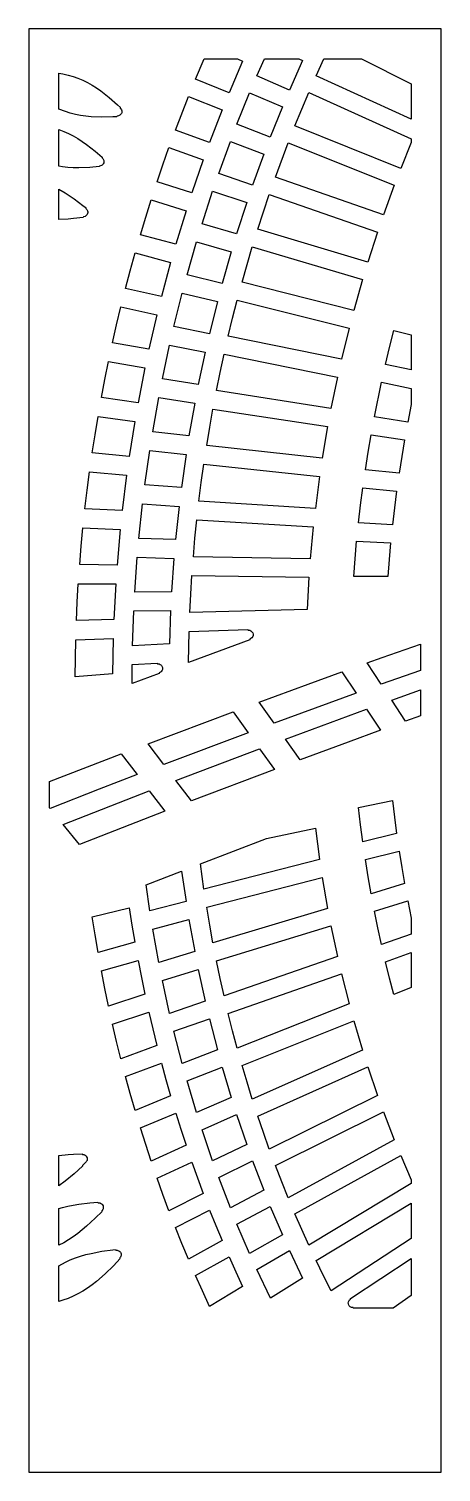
# Model space of a CAD drawing. Extents: x 0 to 400, y 0 to 1400.
import ezdxf

# ---------------------------------------------------------------- set-up
doc = ezdxf.new("R2010")
doc.units = 0
doc.layers.add('CUT', color=1, linetype='CONTINUOUS')
doc.layers.add('OUTLINE', color=7, linetype='CONTINUOUS')

msp = doc.modelspace()

# ---------------------------------------------------------------- linework, layer by layer
at = {"layer": 'CUT'}
for points in [[(161.65, 1351.26), (170, 1371), (202.44, 1371), (207.35, 1368.78), (194.25, 1337.97)], [(262.03, 1371), (265.56, 1369.31), (252.89, 1340.65), (221.18, 1354.34), (228.49, 1371)], [(371, 1312.3), (278.64, 1354.29), (286.23, 1371), (322.6, 1371), (371, 1346.52)], [(90.19, 1319.54), (90.06, 1318.69), (89.77, 1317.88), (89.05, 1316.83), (88.42, 1316.25), (87.67, 1315.81), (86.86, 1315.52), (85.8, 1315.33), (85.61, 1315.19), (85.47, 1314.77), (81.6, 1314.57), (70.9, 1314.38), (60.38, 1314.77), (55.22, 1315.26), (50.13, 1315.98), (45.13, 1316.95), (40.21, 1318.18), (35.39, 1319.69), (29, 1322.21), (29, 1356.95), (33.04, 1356.27), (38.03, 1355.14), (42.91, 1353.75), (47.67, 1352.08), (52.32, 1350.13), (56.85, 1347.92), (61.28, 1345.46), (65.61, 1342.75), (69.84, 1339.83), (78.07, 1333.41), (86.05, 1326.41), (88.78, 1323.85), (88.66, 1323.67), (88.66, 1323.22), (89.37, 1322.36), (89.81, 1321.62), (90.16, 1320.38)], [(142.18, 1301.85), (154.84, 1334.54), (187.51, 1321.34), (175.41, 1289.88)], [(246.01, 1324.31), (234.27, 1295.01), (201.91, 1307.42), (214.22, 1337.92)], [(371, 1289.76), (360.75, 1264.54), (258.07, 1305.8), (271.55, 1338.16), (371, 1293.28)], [(70.4, 1267.47), (69.6, 1267.16), (68.56, 1266.95), (68.38, 1266.8), (68.25, 1266.36), (59.04, 1265.59), (48.37, 1265.25), (43.11, 1265.33), (37.9, 1265.63), (32.77, 1266.16), (29, 1266.74), (29, 1302.3), (33.84, 1300.49), (38.47, 1298.45), (43, 1296.15), (47.44, 1293.6), (51.79, 1290.83), (56.06, 1287.85), (64.42, 1281.41), (71.2, 1275.58), (71.05, 1275.16), (71.1, 1274.93), (71.86, 1274.1), (72.49, 1272.98), (72.72, 1272.16), (72.79, 1271.3), (72.58, 1270.03), (72.23, 1269.24), (71.74, 1268.54), (71.13, 1267.94)], [(184.19, 1259.55), (195.49, 1290.66), (227.92, 1278.33), (217.13, 1248.46)], [(343.96, 1219.51), (239.21, 1256.21), (251.55, 1289.29), (354.47, 1248.28)], [(158.17, 1240.86), (124.36, 1251.47), (130.05, 1268.18), (135.92, 1284.79), (169.23, 1272.91)], [(54.5, 1218.12), (53.08, 1217.71), (52.91, 1217.56), (52.8, 1217.13), (43.38, 1215.97), (38.01, 1215.52), (29, 1215.15), (29, 1244.55), (35.26, 1241), (43.98, 1235.18), (52.49, 1228.77), (55.45, 1226.38), (55.32, 1225.96), (55.38, 1225.74), (56.37, 1224.62), (56.93, 1223.47), (57.1, 1222.63), (57.11, 1221.78), (56.96, 1220.94), (56.44, 1219.78), (55.59, 1218.81)], [(113.35, 1217.21), (118.67, 1234.11), (152.55, 1223.59), (142.57, 1191), (108.22, 1200.23)], [(178.32, 1242.48), (211.33, 1231.47), (201.53, 1201.08), (168.05, 1210.83)], [(328.74, 1173.61), (222.13, 1205.64), (233.28, 1239.36), (338.24, 1202.92)], [(162.75, 1193.46), (196.29, 1183.81), (187.51, 1152.96), (153.55, 1161.32)], [(128.65, 1140.41), (93.83, 1148.21), (98.38, 1165.44), (103.12, 1182.59), (137.53, 1173.46)], [(216.81, 1188.47), (323.62, 1156.74), (315.17, 1126.96), (206.87, 1154.18), (211.74, 1171.37)], [(175.11, 1104.19), (140.71, 1111.15), (148.83, 1143.71), (182.86, 1135.45)], [(310.64, 1109.83), (303.26, 1079.64), (193.5, 1101.97), (197.73, 1119.39), (202.18, 1136.75)], [(124.21, 1122.63), (116.46, 1089.17), (81.22, 1095.53), (85.18, 1112.97), (89.33, 1130.34)], [(349.99, 1090.96), (354.19, 1107.48), (371, 1103.16), (371, 1069.19), (346, 1074.36)], [(129.6, 1060.4), (136.6, 1093.32), (171.05, 1086.47), (164.37, 1054.88)], [(185.64, 1066.74), (189.44, 1084.3), (299.36, 1062.3), (293.07, 1031.76), (182.05, 1049.11)], [(106.02, 1037.4), (70.43, 1042.29), (73.79, 1059.89), (77.34, 1077.45), (112.62, 1071.2)], [(367.61, 1018.62), (335.23, 1023.63), (342.11, 1057.16), (371, 1051.27), (371, 1035.75)], [(126.1, 1042.39), (160.91, 1036.98), (155.32, 1005.1), (120.23, 1009.17)], [(97.39, 985.2), (61.5, 988.59), (64.24, 1006.34), (67.18, 1024.04), (102.81, 1019.26)], [(178.64, 1031.26), (289.8, 1014.24), (284.62, 983.44), (172.56, 995.73), (175.49, 1013.52)], [(332.03, 1006.24), (364.45, 1001.32), (361.72, 985.18), (359.2, 969), (326.5, 972.38), (329.15, 989.33)], [(147.98, 954.98), (112.64, 957.58), (117.35, 991.03), (152.47, 987.07)], [(94.8, 966.94), (90.57, 932.67), (54.45, 934.56), (56.56, 952.41), (58.89, 970.22)], [(281.99, 965.78), (277.95, 934.77), (165.06, 941.96), (167.33, 959.86), (169.82, 977.73)], [(356.72, 951.57), (354.64, 935.32), (352.77, 919.03), (319.83, 920.77), (321.8, 937.82), (323.99, 954.85)], [(106.84, 905.72), (110.38, 939.33), (145.76, 936.84), (142.37, 904.6)], [(49.3, 880.31), (50.79, 898.22), (52.48, 916.1), (88.62, 914.32), (85.59, 879.93)], [(163.01, 923.86), (275.97, 917.02), (273.08, 885.88), (159.6, 887.92), (161.19, 905.9)], [(348.35, 868.84), (315.24, 868.92), (316.52, 886.04), (318.03, 903.14), (350.99, 901.51), (349.56, 885.18)], [(105.23, 887.4), (140.78, 886.39), (138.52, 854.07), (102.85, 853.7)], [(158.22, 869.77), (271.75, 868.08), (270.01, 836.88), (156.17, 833.76), (157.08, 851.77)], [(47.99, 861.8), (84.29, 861.53), (82.46, 827.08), (46.08, 825.95), (46.93, 843.88)], [(136.43, 803.5), (100.7, 801.65), (101.88, 835.36), (137.56, 835.84)], [(216.45, 809.4), (215.48, 808.58), (214.53, 808.09), (214.36, 807.68), (214.4, 807.46), (154.84, 785.44), (155.48, 815.58), (212.43, 817.32), (212.6, 816.92), (212.79, 816.79), (214.31, 816.59), (215.48, 816.09), (216.47, 815.26), (217.17, 814.2), (217.53, 812.98), (217.54, 811.69), (217.17, 810.46)], [(44.78, 771.6), (45.42, 807.43), (81.81, 808.67), (81.2, 774.24)], [(380, 777.7), (341.88, 764.27), (328.25, 784.96), (342.91, 790.17), (380, 803.14)], [(129.23, 777.85), (128.8, 777.1), (128.24, 776.46), (127.56, 775.93), (126.63, 775.44), (126.5, 775.24), (126.51, 774.81), (100.28, 764.91), (100.37, 783.31), (124.4, 784.63), (124.45, 784.41), (124.79, 784.1), (126.27, 783.95), (127.46, 783.46), (128.15, 782.95), (128.74, 782.33), (129.36, 781.2), (129.58, 780.37), (129.59, 779.08), (129.52, 778.66)], [(223.5, 746.94), (270.83, 764.34), (303.74, 776.24), (317.43, 755.57), (238.01, 726.55)], [(380, 758.86), (380, 733.57), (365.53, 728.38), (352.01, 748.89)], [(115.72, 706.59), (198.26, 737.6), (212.84, 717.23), (130.96, 686.47)], [(263.37, 690.91), (248.99, 711.12), (327.66, 740.13), (341.24, 719.63), (309.64, 708.09)], [(157.81, 651.02), (142.71, 670.96), (223.92, 701.75), (238.37, 681.57)], [(20, 644.52), (20, 669.77), (89.68, 696.69), (104.99, 676.59), (68.37, 662.51), (20.52, 643.88)], [(116.84, 661.03), (132.01, 641.12), (49.08, 608.72), (33.15, 628.33)], [(352.77, 651.4), (354.64, 635.4), (356.72, 619.46), (323.99, 611.32), (321.8, 628.02), (319.83, 644.78)], [(166.4, 590.05), (230.49, 614.48), (277.95, 624.56), (281.99, 594.14), (169.82, 565.54)], [(359.2, 602.39), (361.72, 586.58), (364.45, 570.85), (332.03, 561.12), (329.15, 577.6), (326.5, 594.15)], [(152.47, 553.63), (117.35, 544.45), (113.66, 569.63), (148.24, 583.06)], [(175.49, 530.59), (172.56, 547.95), (284.62, 576.88), (289.8, 546.84), (178.64, 513.32)], [(67.18, 503.98), (64.24, 521.25), (61.5, 538.59), (97.39, 547.32), (100, 530.65), (102.81, 514.05)], [(342.11, 511.7), (338.56, 527.91), (335.23, 544.21), (367.61, 554.02), (371, 537.4), (371, 521.87)], [(160.91, 504.97), (126.1, 494.38), (120.23, 526.73), (155.32, 536.01)], [(299.36, 500.21), (189.44, 461.88), (185.64, 478.88), (182.05, 495.98), (293.07, 529.81)], [(70.43, 486.22), (106.02, 496.4), (109.23, 479.95), (112.62, 463.58), (77.34, 452.08), (73.79, 469.11)], [(354.19, 463.17), (349.99, 479.07), (346, 495.07), (371, 503.96), (371, 469.98)], [(164.37, 487.59), (171.05, 456.98), (136.6, 445.01), (129.6, 476.9)], [(197.73, 428.02), (193.5, 444.82), (303.26, 483.45), (310.64, 454.35), (202.18, 411.33)], [(85.18, 417.74), (81.22, 434.58), (116.46, 446.17), (124.21, 413.86), (89.33, 400.98)], [(182.86, 409.76), (148.83, 396.44), (140.71, 427.8), (175.11, 439.86)], [(206.87, 394.59), (315.17, 437.9), (323.62, 409.37), (216.81, 361.78), (211.74, 378.12)], [(98.38, 367.22), (93.83, 383.77), (128.65, 396.75), (133, 380.83), (137.53, 365.01), (103.12, 350.77)], [(153.55, 379.53), (187.51, 392.94), (196.29, 363.39), (162.75, 348.75)], [(338.24, 365.36), (233.28, 313.34), (227.61, 329.3), (222.13, 345.4), (328.74, 393.26)], [(113.35, 317.67), (108.22, 333.89), (142.57, 348.22), (147.47, 332.61), (152.55, 317.11), (118.67, 301.56)], [(201.53, 346.9), (211.33, 317.96), (178.32, 302.05), (168.05, 332.18)], [(354.47, 322.41), (251.55, 266.12), (245.29, 281.67), (239.21, 297.36), (343.96, 349.62)], [(56.06, 301.57), (55.58, 300.88), (52.03, 297.45), (51.89, 297.03), (52.05, 296.67), (43.98, 289.4), (35.26, 282.29), (29, 277.8), (29, 307.21), (38.01, 308.17), (43.38, 308.52), (51.61, 308.73), (51.65, 308.52), (51.97, 308.2), (53.38, 308), (54.55, 307.5), (55.51, 306.69), (56.02, 306.01), (56.5, 304.84), (56.64, 303.58), (56.41, 302.33)], [(124.36, 285.05), (158.17, 300.68), (163.61, 285.42), (169.23, 270.27), (135.92, 253.44), (130.05, 269.18)], [(195.49, 256.42), (184.19, 285.85), (217.13, 301.83), (227.92, 273.57)], [(371, 279.86), (271.55, 220.22), (264.72, 235.32), (258.07, 250.57), (360.75, 307.08), (371, 283.39)], [(72.23, 256.33), (72.07, 255.5), (71.74, 254.72), (70.85, 253.48), (70.86, 253.02), (70.99, 252.85), (64.42, 246.21), (56.06, 238.52), (47.44, 231.49), (43, 228.29), (38.47, 225.31), (33.84, 222.58), (29, 220.06), (29, 255.62), (32.77, 256.76), (37.9, 258.05), (43.11, 259.12), (48.37, 259.98), (59.04, 261.23), (66.94, 261.74), (67.13, 261.34), (67.33, 261.22), (68.84, 261.08), (69.65, 260.81), (70.39, 260.39), (71.03, 259.83), (71.55, 259.18), (71.94, 258.42), (72.24, 257.18)], [(187.51, 224.56), (154.84, 206.5), (148.42, 221.84), (142.18, 237.32), (175.41, 254.22), (181.38, 239.32)], [(201.91, 240.61), (234.27, 257.83), (246.01, 230.28), (214.22, 211.94)], [(371, 226.62), (293.22, 175.73), (285.84, 190.35), (278.64, 205.14), (371, 260.85)], [(88.23, 214.06), (88.79, 213.41), (89.19, 212.67), (89.45, 211.86), (89.56, 211.01), (89.5, 210.18), (89.27, 209.35), (88.9, 208.59), (88.33, 207.79), (88.3, 207.56), (88.49, 207.16), (82.09, 200.27), (73.99, 192.33), (65.61, 185.04), (61.28, 181.69), (56.85, 178.57), (52.32, 175.69), (47.67, 173.05), (42.91, 170.68), (38.03, 168.55), (33.04, 166.69), (29, 165.41), (29, 200.14), (35.39, 203.62), (40.21, 205.84), (45.13, 207.8), (50.13, 209.51), (55.22, 210.99), (60.38, 212.24), (70.9, 214.2), (81.6, 215.59), (84.08, 215.83), (84.28, 215.44), (84.48, 215.33), (85.58, 215.29), (86.42, 215.12), (87.2, 214.81)], [(234.44, 168.7), (221.18, 196.56), (252.89, 214.96), (265.56, 188.17)], [(200.72, 194.43), (207.35, 180.06), (175.36, 160.83), (168.42, 175.74), (161.65, 190.8), (194.25, 208.92)], [(310.65, 166.46), (311.2, 167.13), (312.01, 167.84), (312.09, 168.05), (312, 168.48), (371, 207.28), (371, 171.49), (353.43, 159), (314.89, 159), (314.73, 159.41), (314.54, 159.55), (313, 159.8), (311.84, 160.35), (310.88, 161.22), (310.4, 161.94), (309.97, 163.16), (309.89, 164.01), (310.08, 165.3)]]:
    msp.add_lwpolyline(points, close=True, dxfattribs=at)
at = {"layer": 'OUTLINE'}
msp.add_lwpolyline([(0, 0), (400, 0), (400, 1400), (0, 1400)], close=True, dxfattribs=at)

doc.saveas('drawing.dxf')
